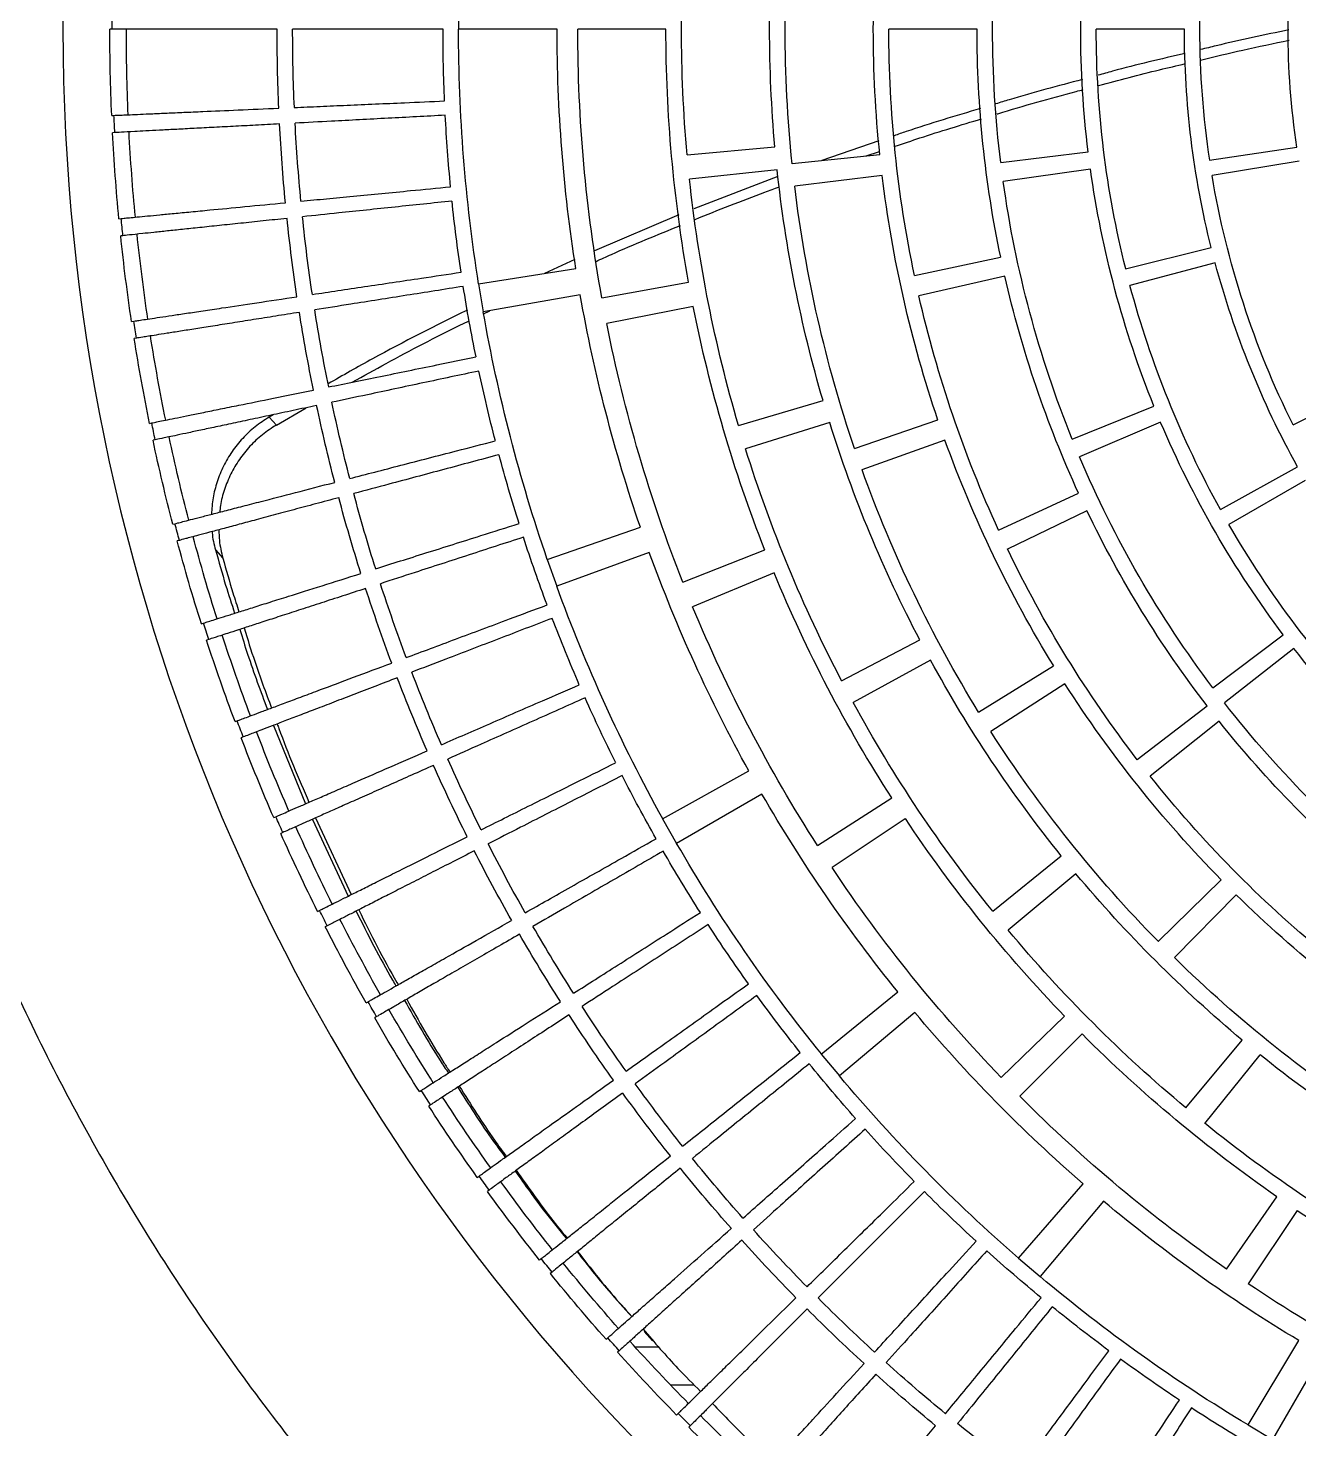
# Model space of a CAD drawing. Header units: millimetres. Extents: x 11476074 to 24729458, y -1239991 to 2813188.
# Drawn here: x 12562699.8 to 12562944.9, y 424198.3 to 424468.5 of the extents above; entities that cross this region are included whole.
import ezdxf

# ---------------------------------------------------------------- set-up
doc = ezdxf.new("R2010")
doc.units = ezdxf.units.MM
doc.header["$LTSCALE"] = 1000
for name, color, linetype in [('20220819景观提资', 11, 'Continuous'), ('HZHZNEWPLOTLAYER#@$TT', 7, 'Continuous'), ('S-热媒1', 200, '热媒管1')]:
    doc.layers.add(name, color=color, linetype=linetype)
doc.styles.add('TITXV', font='', dxfattribs={"width": 0.7})
doc.styles.get('TITXV').set_extended_font_data('SimSun')
doc.linetypes.add('热媒管1', pattern='A,5,-0.2,["1RM",TITXV,S=0.2,R=0,X=-0.1,Y=-0.1],-0.4', length=5.6)

# ---------------------------------------------------------------- blocks, each defined once
blk = doc.blocks.new('A$C2E1F4B8B')
at = {"layer": '20220819景观提资'}
h = blk.add_hatch(dxfattribs=at)
h.set_pattern_fill('草坪或沼泽', color=68, scale=200)
h.set_pattern_definition([(0, (-25387.84, -126494.34), (800, 800), [120, -24, 32, -24, 120, -480]), (0, (-25427.84, -126470.34), (800, 800), [80, -60, 120, -60, 80, -400]), (0, (-25147.84, -126150.34), (800, 800), [100, -40, 100, -560]), (0, (-25547.84, -125990.34), (800, 800), [40, -80, 40, -640]), (90, (-25467.84, -125990.34), (-800, 800), [72, -728]), (90, (-25227.84, -126470.34), (-800, 800), [80, -720]), (90, (-25027.84, -126150.34), (-800, 800), [80, -720]), (45, (-25123.84, -126478.34), (9e-14, 800), [80, -1051.3708]), (135, (-25331.84, -126478.34), (-800, 9e-14), [80, -1051.3708]), (63.43495, (-25147.84, -126474.34), (4e-08, 800), [80, -1708.8544]), (75.96376, (-25187.84, -126470.34), (3e-08, 800), [80, -3218.4845]), (75.96376, (-24987.84, -126150.34), (3e-08, 800), [64, -3234.4845]), (75.96376, (-25451.84, -125990.34), (3e-08, 800), [56, -3242.4845]), (104.03624, (-25267.84, -126470.34), (-3e-08, 800), [80, -3218.4845]), (104.03624, (-25067.84, -126150.34), (-3e-08, 800), [64, -3234.4845]), (104.03624, (-25483.84, -125990.34), (-3e-08, 800), [56, -3242.4845]), (116.56505, (-25307.84, -126474.34), (-3e-07, 800), [80, -1708.8534])])
edge = h.paths.add_edge_path()
edge.add_arc((44235.03, 65460.2), 1750.28, 360, 395.09193)
edge.add_line((45667.17, 66466.42), (38842.06, 76200))
edge.add_line((38842.06, 76200), (37506, 76200))
edge.add_line((37506, 76200), (37234.9, 76200))
edge.add_line((37234.9, 76200), (37234.9, 77700))
edge.add_line((37234.9, 77700), (35934.9, 77700))
edge.add_line((35934.9, 77700), (34734.9, 77700))
edge.add_line((34734.9, 77700), (34734.9, 85100))
edge.add_line((34734.9, 85100), (34979.15, 85192.41))
edge.add_line((34979.15, 85192.41), (32340.76, 83499.46))
edge.add_line((32340.76, 83499.46), (32534.9, 83500))
edge.add_line((32534.9, 83500), (28299.19, 83500))
edge.add_line((28299.19, 83500), (28299.19, 81108.02))
edge.add_line((28299.19, 81108.02), (28299.19, 78471.41))
edge.add_line((28299.19, 78471.41), (32556.41, 78468.58))
edge.add_line((32556.41, 78468.58), (32556.41, 73287.21))
edge.add_line((32556.41, 73287.21), (35556.41, 73287.21))
edge.add_line((35556.41, 73287.21), (35556.41, 72687.21))
edge.add_line((35556.41, 72687.21), (38201.07, 72687.21))
edge.add_line((38201.07, 72687.21), (38201.07, 73587.21))
edge.add_line((38201.07, 73587.21), (40001.07, 73587.21))
edge.add_line((40001.07, 73587.21), (40001.07, 71787.21))
edge.add_line((40001.07, 71787.21), (38201.07, 71787.21))
edge.add_line((38201.07, 71787.21), (33618.63, 71787.21))
edge.add_line((33618.63, 71787.21), (33618.63, 72687.21))
edge.add_line((33618.63, 72687.21), (32556.41, 72687.21))
edge.add_line((32556.41, 72687.21), (32556.41, 73287.21))
edge.add_line((32556.41, 73287.21), (32556.41, 78468.58))
edge.add_line((32556.41, 78468.58), (28299.19, 78471.41))
edge.add_line((28299.19, 78471.41), (28299.19, 81108.02))
edge.add_line((28299.19, 81108.02), (28299.19, 83500))
edge.add_line((28299.19, 83500), (32768.93, 84300))
edge.add_line((32768.93, 84300), (33817.19, 84300))
edge.add_line((33817.19, 84300), (34979.15, 85192.41))
edge.add_line((34979.15, 85192.41), (36171.94, 86028.88))
edge.add_line((36171.94, 86028.88), (33186.35, 90286.39))
edge.add_line((33186.35, 90286.39), (26614.81, 85677.89))
edge.add_arc((24692.27, 88307.12), 3257.15, 271.35346, 306.17489, ccw=False)
edge.add_line((24769.21, 85050.88), (22434.9, 85050))
edge.add_arc((22408.27, 82298.72), 2751.41, 89.44547, 125.03665)
edge.add_line((20828.69, 84551.53), (19610.37, 83697.15))
edge.add_arc((20198.54, 80755.37), 3000, 35.03464, 101.30653, ccw=False)
edge.add_line((22654.96, 82477.58), (34282.36, 65893.28))
edge.add_arc((31825.95, 64171.06), 3000, -54.96536, 35.03464, ccw=False)
edge.add_line((33548.16, 61714.65), (27598.93, 57543.59))
edge.add_arc((25876.71, 60000), 3000, 270, 305.03464, ccw=False)
edge.add_line((25876.71, 57000), (6534.9, 57000))
edge.add_arc((6534.9, 60000), 3000, 180, 270, ccw=False)
edge.add_line((3534.9, 60000), (3534.9, 67789.64))
edge.add_line((3534.9, 67789.64), (2225.69, 66888.59))
edge.add_arc((4120.7, 64580.63), 2986.26, 129.38858, 178.99224)
edge.add_line((1134.9, 64633.15), (1134.9, 55900))
edge.add_line((1134.9, 55900), (5084.9, 55900))
edge.add_line((5084.9, 55900), (31718.62, 55900))
edge.add_line((31718.62, 55900), (31718.62, 58600))
edge.add_line((31718.62, 58600), (30245.18, 58600))
edge.add_line((30245.18, 58600), (30245.18, 59000))
edge.add_line((30245.18, 59000), (35469.95, 59000))
edge.add_line((35469.95, 59000), (35469.95, 60499.95))
edge.add_line((35469.95, 60499.95), (33405.97, 60499.95))
edge.add_line((33405.97, 60499.95), (33405.97, 60899.95))
edge.add_line((33405.97, 60899.95), (40285.24, 60899.95))
edge.add_line((40285.24, 60899.95), (40285.24, 60899.95))
edge.add_line((40285.24, 60899.95), (40285.24, 61499.95))
edge.add_line((40285.24, 61499.95), (42085.24, 61499.95))
edge.add_line((42085.24, 61499.95), (42085.24, 60899.9))
edge.add_line((42085.24, 60899.9), (45985.31, 60899.81))
edge.add_line((45985.31, 60899.81), (45985.31, 65460.2))
h.paths.add_polyline_path([(35284.9, 75502.28), (35284.9, 76102.28), (37084.9, 76102.28), (37084.9, 75502.28)], flags=16)
h.paths.add_polyline_path([(34684.9, 76202.28), (34684.9, 77500), (36484.9, 77500), (36484.9, 76202.28)], flags=16)
h.paths.add_polyline_path([(36184.9, 74802.28), (34384.9, 74802.28), (34384.9, 75402.28), (36184.9, 75402.28)], flags=16)
h.paths.add_polyline_path([(36184.9, 74102.28), (34384.9, 74102.28), (34384.9, 74702.28), (36184.9, 74702.28)], flags=16)
h.paths.add_polyline_path([(35556.41, 73387.26), (33756.41, 73387.26), (33756.41, 73987.26), (35556.41, 73987.26)], flags=16)
h.paths.add_polyline_path([(35556.41, 73287.21), (35556.41, 72687.21), (32556.41, 72687.21), (32556.41, 73287.21)], flags=17)
h.paths.add_polyline_path([(36335.93, 71087.21), (34535.93, 71087.21), (34535.93, 71687.21), (36335.93, 71687.21)], flags=16)
h.paths.add_polyline_path([(36335.93, 70387.21), (34835.93, 70387.21), (34835.93, 70987.21), (36335.93, 70987.21)], flags=16)
h.paths.add_polyline_path([(36635.93, 69687.21), (34835.93, 69687.21), (34835.93, 70287.21), (36635.93, 70287.21)], flags=16)
h.paths.add_polyline_path([(36635.93, 67787.21), (36635.93, 69587.21), (42635.93, 69587.21), (42635.93, 67787.21), (40835.93, 67787.21)], flags=16)
h.paths.add_polyline_path([(36535.93, 67787.21), (35785.21, 67787.21), (35785.21, 69587.21), (36535.93, 69587.21)], flags=16)
h.paths.add_polyline_path([(35785.21, 67087.21), (35785.21, 67687.21), (38785.21, 67687.21), (38785.21, 67087.21)], flags=16)
h.paths.add_polyline_path([(35934.9, 65707.21), (35934.9, 66987.21), (38634.9, 66987.21), (38634.9, 65707.21)], flags=16)
h.paths.add_polyline_path([(37585.21, 65093.56), (37585.21, 65693.56), (37585.21, 65707.21), (39385.21, 65707.21), (39385.21, 65693.61), (39385.21, 65093.56)], flags=16)
h.paths.add_polyline_path([(39485.21, 64393.56), (39485.21, 65693.61), (43444.68, 65693.61), (43444.68, 65693.56), (45244.68, 65693.56), (45244.68, 63893.56), (43444.68, 63893.56), (43444.68, 64393.56)], flags=16)
h.paths.add_polyline_path([(38131.28, 63693.56), (38131.28, 64293.56), (40831.28, 64293.56), (40831.28, 63693.56)], flags=16)
h.paths.add_polyline_path([(36985.21, 64393.56), (36985.21, 64993.56), (39385.21, 64993.56), (39385.21, 64393.56)], flags=16)
h.paths.add_polyline_path([(39385.21, 65707.21), (39385.21, 65693.61), (37585.21, 65693.61), (37585.21, 65707.21)], flags=0)
h.paths.add_polyline_path([(39631.28, 62993.56), (39631.28, 63593.56), (41431.28, 63593.56), (41431.28, 62993.56)], flags=16)
h.paths.add_polyline_path([(40531.28, 62893.56), (42031.28, 62893.56), (42031.28, 62293.56), (40531.28, 62293.56)], flags=16)
h.paths.add_polyline_path([(40531.28, 62193.56), (42331.28, 62193.56), (42331.28, 61593.56), (40531.28, 61593.56)], flags=16)
blk = doc.blocks.new('A$C2A916A55')
at = {"color": 8, "linetype": 'Continuous'}
for p, q in [((182.7, -678.04), (190.29, -662.82)), ((3.52, -672.5), (-12.93, -682)), ((-10.15, -686.73), (6.14, -676.94)), ((31.18, -677.23), (17.04, -686.68)), ((139.56, -677.88), (129.1, -691.28)), ((172, -675.69), (163.5, -690.42)), ((166.4, -692.06), (174.64, -677.19)), ((233.58, -676.89), (230.78, -693.66)), ((233.73, -694.13), (236.24, -677.31)), ((132.02, -693.52), (142.25, -679.94)), ((-10.15, -686.73), (-12.93, -682)), ((19.9, -690.87), (33.87, -681.18)), ((61.26, -684.42), (48.02, -695.09)), ((51.02, -698.75), (64.07, -687.85)), ((92.1, -689.02), (79.97, -700.93)), ((83.07, -704.03), (94.99, -691.91)), ((125.57, -692.32), (114.97, -705.61)), ((213.97, -693.08), (209.57, -709.5)), ((212.79, -710.33), (216.91, -693.84)), ((118.15, -708.09), (128.51, -694.62)), ((259, -699), (259, -716)), ((183.2, -703.58), (176.56, -719.23)), ((179.96, -720.64), (186.33, -704.88)), ((33.02, -714.63), (18.46, -726.84)), ((22.02, -731.01), (36.36, -718.54)), ((166.15, -717.81), (158.77, -733.13)), ((232, -717.12), (229.64, -733.95)), ((233.29, -734.43), (235.36, -717.56)), ((65.25, -718.75), (53.23, -730.77)), ((96.16, -719.94), (85.26, -732.98)), ((162.42, -734.85), (169.53, -719.4)), ((56.86, -734.33), (68.66, -722.1)), ((88.91, -735.98), (99.58, -722.75)), ((132.78, -722.04), (123.61, -736.36)), ((127.32, -738.69), (136.24, -724.22)), ((22.02, -731.01), (18.46, -726.84)), ((211.38, -733.64), (207.6, -750.21)), ((211.54, -751.08), (215.03, -734.44)), ((259, -739), (259, -756)), ((179.79, -745.19), (174.04, -761.19)), ((137.32, -747.96), (129.17, -762.88)), ((178.17, -762.63), (183.65, -746.54)), ((69.38, -750.99), (57.17, -765.54)), ((133.34, -765.11), (141.23, -750.05)), ((106.77, -752.83), (97.33, -766.96)), ((61.39, -769.03), (73.35, -754.26)), ((101.58, -769.75), (110.77, -755.45)), ((230.77, -757.3), (228.72, -774.17)), ((233.08, -774.66), (234.83, -757.75)), ((237.46, -757.92), (233.67, -768.93)), ((234.56, -760.38), (235.43, -757.79)), ((61.39, -769.03), (57.17, -765.54)), ((183.15, -767.41), (178.07, -783.64)), ((182.6, -785.01), (187.39, -768.7)), ((230.61, -777.4), (224.39, -793.64)), ((231.9, -777.55), (230.09, -794.46)), ((234.79, -794.92), (236.31, -777.99)), ((111.5, -780.48), (102, -796.94)), ((154.15, -778.15), (147.64, -793.85)), ((152.35, -795.76), (158.58, -779.94)), ((106.77, -799.64), (115.98, -783.02)), ((-2.39, -798.17), (-2.39, -793.58)), ((-2.39, -798.17), (-2.39, -793.58)), ((205.55, -793.74), (202.23, -810.41)), ((-10.28, -794.29), (-10.59, -794.59)), ((-8.23, -796.94), (-7.92, -796.63)), ((106.77, -799.64), (102, -796.94)), ((207.22, -811.36), (210.24, -794.63)), ((223.21, -796.5), (216.3, -812.81)), ((259, -799), (259, -816)), ((4.91, -804.97), (4.91, -800.37)), ((6.08, -801.57), (7.87, -803.18)), ((158.1, -802.21), (151.61, -820.07)), ((8.32, -803.41), (7.95, -803.08)), ((156.77, -821.9), (162.96, -803.93)), ((4.18, -808.01), (3.89, -808.33)), ((6.37, -810.55), (6.66, -810.23)), ((207.77, -815.52), (204.48, -834.23)), ((209.88, -835.14), (212.85, -816.37)), ((214.62, -816.59), (211.9, -822.41)), ((19.34, -820.96), (19.07, -821.3)), ((156.77, -821.9), (151.61, -820.07)), ((259, -820), (259, -839)), ((21.66, -823.38), (21.93, -823.04)), ((35.16, -833.1), (34.9, -833.45)), ((204.13, -834.16), (204.69, -832.99)), ((209.88, -835.14), (204.48, -834.23)), ((37.6, -835.39), (37.85, -835.04)), ((264.48, -838.96), (259, -839)), ((51.59, -844.39), (51.35, -844.75)), ((54.15, -846.55), (54.38, -846.19)), ((68.59, -854.81), (68.37, -855.18)), ((71.26, -856.83), (71.47, -856.46)), ((106.64, -867.2), (91.84, -860.28)), ((106.91, -866.6), (92.12, -859.72)), ((86.11, -864.32), (85.91, -864.71)), ((88.89, -866.2), (89.08, -865.82)), ((124.76, -874.71), (109.63, -868.52)), ((182.68, -874.13), (186.02, -868.37)), ((104.11, -872.91), (103.93, -873.3)), ((106.98, -874.64), (107.15, -874.24)), ((184.22, -875.52), (182.68, -874.13)), ((184.66, -874.74), (184.22, -875.52)), ((122.53, -880.54), (122.37, -880.94)), ((125.48, -882.12), (125.63, -881.71)), ((158.6, -885.87), (157.03, -884.46)), ((141.32, -887.19), (141.19, -887.6)), ((144.35, -888.62), (144.48, -888.2)), ((160.44, -892.85), (160.32, -893.27)), ((163.54, -894.12), (163.65, -893.7)), ((179.82, -897.51), (179.73, -897.93)), ((182.99, -898.61), (183.08, -898.19)), ((199.43, -901.14), (199.36, -901.57)), ((202.65, -902.07), (202.71, -901.65)), ((219.19, -903.74), (219.15, -904.17)), ((222.46, -904.51), (222.5, -904.08)), ((239.07, -905.31), (239.05, -905.74)), ((242.37, -905.9), (242.39, -905.47)), ((259, -905.83), (259, -906.26))]:
    blk.add_line(p, q, dxfattribs=at)
blk.add_circle((259, -525), 390.3, dxfattribs=at)
for radius, start, end in [(274, 203.5, 213.75), (291, 203.5, 213.75), (194, 218, 232), (254, 208.625, 218.875), (234, 212.6429, 224.5), (271, 208.625, 218.875), (211, 218, 232), (251, 212.6429, 224.5), (214, 219.5714, 231.4286), (191, 226, 240), (231, 219.5714, 231.4286), (295, 211, 220), (174, 241, 255), (171, 243.5, 260.5), (154, 261.5, 278.5), (194, 233, 247), (274, 214.75, 225), (317, 210.5, 213), (314, 211, 220), (254, 219.875, 230.125), (291, 214.75, 225), (234, 225.5, 237.3571), (211, 233, 247), (191, 241, 255), (174, 256, 270), (171, 261.5, 278.5), (214, 232.4286, 244.2857), (271, 219.875, 230.125), (317, 213.5, 216), (251, 225.5, 237.3571), (194, 248, 262), (231, 232.4286, 244.2857), (191, 256, 270), (317, 216.5, 219), (295, 221, 230), (194, 263, 277), (214, 245.2857, 257.1429), (211, 248, 262), (274, 226, 236.25), (254, 231.125, 241.375), (317, 219.5, 222), (234, 238.3571, 250.2143), (346, 216.5, 219), (314, 221, 230), (291, 226, 236.25), (214, 258.1429, 270), (211, 263, 277), (271, 231.125, 241.375), (231, 245.2857, 257.1429), (317, 222.5, 225), (251, 238.3571, 250.2143), (346, 219.5, 222), (349, 219.5, 222), (234, 251.2143, 263.0714), (254, 242.375, 252.625), (317, 225.5, 228), (231, 258.1429, 270), (295, 231, 240), (274, 237.25, 247.5), (346, 222.5, 225), (234, 264.0714, 275.9286), (349, 222.5, 225), (317, 228.5, 231), (251, 251.2143, 263.0714), (271, 242.375, 252.625), (314, 231, 240), (291, 237.25, 247.5), (254, 253.625, 263.875), (346, 225.5, 228), (349, 225.5, 228), (317, 231.5, 234), (251, 264.0714, 275.9286), (254, 264.875, 275.125), (378.08, 222.5, 225), (274, 248.5, 258.75), (381.26, 222.5, 225), (317, 234.5, 237), (295, 241, 250), (346, 228.5, 231), (271, 253.625, 263.875), (349, 228.5, 231), (317, 237.5, 240), (380.83, 225, 225.5), (381.26, 225.5, 228), (378.08, 225.5, 228), (346, 231.5, 234), (291, 248.5, 258.75), (274, 259.75, 270), (271, 264.875, 275.125), (349, 231.5, 234), (314, 241, 250), (317, 240.5, 243), (295, 251, 260), (346, 234.5, 237), (380.83, 228, 228.5), (378.08, 228.5, 231), (349, 234.5, 237), (317, 243.5, 246), (381.26, 228.5, 231), (291, 259.75, 270), (317, 246.5, 249), (346, 237.5, 240), (295, 261, 270), (380.83, 231, 231.5), (378.08, 231.5, 234), (349, 237.5, 240), (381.26, 231.5, 234), (317, 249.5, 252), (314, 251, 260), (346, 240.5, 243), (349, 240.5, 243), (317, 252.5, 255), (317, 255.5, 258), (380.83, 234, 234.5), (378.08, 234.5, 237), (346, 243.5, 246), (381.26, 234.5, 237), (349, 243.5, 246), (317, 258.5, 261), (314, 261, 270), (317, 261.5, 264), (346, 246.5, 249), (317, 264.5, 267), (317, 267.5, 270), (380.83, 237, 237.5), (378.08, 237.5, 240), (349, 246.5, 249), (381.26, 237.5, 240), (346, 249.5, 252), (349, 249.5, 252), (380.83, 240, 240.5), (378.08, 240.5, 243), (346, 252.5, 255), (381.26, 240.5, 243), (349, 252.5, 255), (346, 255.5, 258), (380.83, 243, 243.5), (378.08, 243.5, 246), (349, 255.5, 258), (346, 258.5, 261), (381.26, 243.5, 246), (349, 258.5, 261), (346, 261.5, 264), (346, 264.5, 267), (378.08, 246.5, 249), (349, 261.5, 264), (349, 264.5, 267), (346, 267.5, 270), (380.83, 246, 246.5), (381.26, 246.5, 249), (349, 267.5, 270), (380.83, 249, 249.5), (378.08, 249.5, 252), (381.26, 249.5, 252), (378.08, 252.5, 255), (380.83, 252, 252.5), (381.26, 252.5, 255), (378.08, 255.5, 258), (380.83, 255, 255.5), (381.26, 255.5, 258), (378.08, 258.5, 261), (380.83, 258, 258.5), (381.26, 258.5, 261), (378.08, 261.5, 264), (380.83, 261, 261.5), (381.26, 261.5, 264), (378.08, 264.5, 267), (380.83, 264, 264.5), (381.26, 264.5, 267), (378.08, 267.5, 270), (380.83, 267, 267.5), (381.26, 267.5, 270), (380.83, 270, 270.5)]:
    blk.add_arc((259, -525), radius, start, end, dxfattribs=at)
for points, knots in [([(253.06, -695.89), (253.71, -693.17), (255.09, -687.48), (256.26, -681.79), (256.88, -678.82)], [0, 0, 0, 0, 0.477915, 1, 1, 1, 1]), ([(258.89, -678.83), (257.91, -683.51), (256.73, -689.2), (255.32, -694.88), (255.07, -695.89)], [0, 0, 0, 0, 0.822262, 1, 1, 1, 1]), ([(-6.86, -697.66), (-8.41, -698.66), (-11.52, -700.68), (-16.16, -703.7), (-20.77, -706.69), (-25.86, -710), (-29.24, -712.19), (-31.18, -713.45)], [0, 0, 0, 0, 0.1833183, 0.3666366, 0.5552806, 0.7439247, 1, 1, 1, 1]), ([(248.13, -715.54), (249.18, -711.63), (250.68, -706.05), (251.98, -700.47), (252.37, -698.79)], [0, 0, 0, 0, 0.70016, 1, 1, 1, 1]), ([(254.34, -698.85), (253.26, -703.52), (251.96, -709.12), (250.4, -714.7), (250.14, -715.63)], [0, 0, 0, 0, 0.834308, 1, 1, 1, 1]), ([(-29.52, -715.98), (-28.15, -715.06), (-25.39, -713.24), (-21.02, -710.34), (-16.48, -707.34), (-11.24, -703.87), (-7.5, -701.4), (-5.34, -699.97)], [0, 0, 0, 0, 0.183318, 0.366637, 0.555281, 0.743925, 1, 1, 1, 1]), ([(659.21, -708.8), (656.35, -714.82), (650.6, -726.92), (640.9, -744.62), (630.34, -762.08), (618.84, -779.19), (606.44, -795.9), (593.16, -812.13), (579.01, -827.82), (564.04, -842.9), (548.29, -857.3), (531.79, -870.97), (514.61, -883.85), (496.8, -895.89), (478.43, -907.05), (459.55, -917.29), (440.24, -926.57), (420.58, -934.88), (400.63, -942.19), (380.47, -948.5), (360.18, -953.8), (339.81, -958.09), (319.47, -961.4), (299.19, -963.72), (279.06, -965.1), (259, -965.56), (238.94, -965.1), (218.81, -963.72), (198.54, -961.4), (178.19, -958.09), (157.83, -953.8), (137.53, -948.5), (117.38, -942.19), (97.42, -934.88), (77.76, -926.57), (58.46, -917.29), (39.58, -907.05), (21.2, -895.89), (3.39, -883.85), (-13.79, -870.97), (-30.28, -857.3), (-46.04, -842.9), (-61.01, -827.82), (-75.15, -812.13), (-88.44, -795.9), (-100.84, -779.19), (-112.34, -762.08), (-122.9, -744.62), (-132.6, -726.92), (-138.35, -714.82), (-141.21, -708.8)], [0, 0, 0, 0, 0.019912, 0.040003, 0.060267, 0.080846, 0.101562, 0.122409, 0.143476, 0.16463, 0.185865, 0.207214, 0.228594, 0.25, 0.271406, 0.292787, 0.314135, 0.33537, 0.356525, 0.377591, 0.398439, 0.419154, 0.439733, 0.459998, 0.480089, 0.5, 0.519912, 0.540003, 0.560267, 0.580846, 0.601562, 0.622409, 0.643476, 0.66463, 0.685865, 0.707214, 0.728594, 0.75, 0.771406, 0.792787, 0.814135, 0.83537, 0.856525, 0.877591, 0.898439, 0.919154, 0.939733, 0.959998, 0.980089, 1, 1, 1, 1]), ([(2.54, -711.33), (1.04, -712.42), (-1.95, -714.6), (-6.44, -717.86), (-10.88, -721.08), (-15.79, -724.65), (-19.04, -727.02), (-20.92, -728.38)], [0, 0, 0, 0, 0.183318, 0.366637, 0.555281, 0.743925, 1, 1, 1, 1]), ([(-19.13, -730.81), (-17.81, -729.83), (-15.15, -727.87), (-10.93, -724.75), (-6.56, -721.51), (-1.51, -717.77), (2.1, -715.1), (4.18, -713.56)], [0, 0, 0, 0, 0.1833183, 0.3666366, 0.5552806, 0.7439247, 1, 1, 1, 1]), ([(242.63, -735.2), (242.66, -735.12), (244.23, -730.03), (245.81, -724.47), (247.24, -718.97), (247.36, -718.52)], [0, 0, 0, 0, 0.013574, 0.918226, 1, 1, 1, 1]), ([(249.3, -718.67), (248.07, -723.39), (246.6, -728.96), (244.88, -734.51), (244.61, -735.36)], [0, 0, 0, 0, 0.846842, 1, 1, 1, 1]), ([(12.65, -724.5), (11.21, -725.66), (8.33, -727.99), (4.02, -731.48), (-0.25, -734.94), (-4.96, -738.76), (-8.09, -741.29), (-9.89, -742.75)], [0, 0, 0, 0, 0.183318, 0.366637, 0.555281, 0.743925, 1, 1, 1, 1]), ([(-7.98, -745.09), (-6.71, -744.04), (-4.16, -741.94), (-0.11, -738.6), (4.09, -735.14), (8.94, -731.14), (12.4, -728.29), (14.4, -726.64)], [0, 0, 0, 0, 0.183318, 0.366637, 0.555281, 0.743925, 1, 1, 1, 1]), ([(23.42, -737.12), (22.05, -738.36), (19.3, -740.84), (15.18, -744.54), (11.09, -748.22), (6.59, -752.28), (3.6, -754.97), (1.87, -756.52)], [0, 0, 0, 0, 0.183318, 0.366637, 0.555281, 0.743925, 1, 1, 1, 1]), ([(3.9, -758.76), (5.12, -757.64), (7.55, -755.41), (11.42, -751.87), (15.43, -748.19), (20.07, -743.95), (23.38, -740.91), (25.28, -739.17)], [0, 0, 0, 0, 0.183318, 0.366637, 0.555281, 0.743925, 1, 1, 1, 1]), ([(236.44, -754.77), (236.98, -753.18), (238.86, -747.66), (240.53, -742.1), (241.72, -738.13)], [0, 0, 0, 0, 0.286366, 1, 1, 1, 1]), ([(243.7, -738.3), (242.29, -743.11), (240.65, -748.69), (238.73, -754.23), (238.47, -755)], [0, 0, 0, 0, 0.86116, 1, 1, 1, 1]), ([(-34.85, -767.24), (-34.73, -767.14), (-34.49, -766.94), (-33.67, -766.26), (-32.51, -765.31), (-30.98, -764.05), (-29.14, -762.53), (-26.97, -760.74), (-24.47, -758.68), (-21.03, -755.85), (-16.44, -752.06), (-12.36, -748.7), (-10.3, -747)], [0, 0, 0, 0, 0.086603, 0.173206, 0.262324, 0.351443, 0.438046, 0.524649, 0.613767, 0.702886, 0.849926, 1, 1, 1, 1]), ([(34.85, -749.16), (33.54, -750.47), (30.92, -753.08), (27, -757), (23.12, -760.89), (18.83, -765.18), (15.98, -768.02), (14.34, -769.66)], [0, 0, 0, 0, 0.1833183, 0.3666366, 0.5552806, 0.7439247, 1, 1, 1, 1]), ([(16.49, -771.79), (17.64, -770.61), (19.96, -768.26), (23.64, -764.51), (27.45, -760.63), (31.85, -756.15), (35, -752.95), (36.81, -751.11)], [0, 0, 0, 0, 0.183318, 0.366637, 0.555281, 0.743925, 1, 1, 1, 1]), ([(-0.36, -758.53), (-1.51, -759.57), (-3.83, -761.66), (-7.08, -764.59), (-10.15, -767.35), (-12.95, -769.87), (-15.45, -772.12), (-17.67, -774.12), (-19.59, -775.85), (-21.55, -777.62), (-23.28, -779.17), (-23.76, -779.61), (-24.01, -779.83)], [0, 0, 0, 0, 0.086603, 0.173206, 0.262324, 0.351443, 0.438046, 0.524649, 0.613767, 0.702886, 0.849926, 1, 1, 1, 1]), ([(-21.77, -782.29), (-21.66, -782.18), (-21.43, -781.97), (-20.64, -781.25), (-19.53, -780.23), (-18.08, -778.9), (-16.31, -777.28), (-14.24, -775.39), (-11.85, -773.2), (-8.57, -770.19), (-4.18, -766.17), (-0.28, -762.59), (1.69, -760.79)], [0, 0, 0, 0, 0.086603, 0.173206, 0.262324, 0.351443, 0.438046, 0.524649, 0.613767, 0.702886, 0.849926, 1, 1, 1, 1]), ([(46.89, -760.58), (45.65, -761.96), (43.17, -764.71), (39.46, -768.83), (35.79, -772.91), (31.73, -777.42), (29.03, -780.41), (27.48, -782.13)], [0, 0, 0, 0, 0.183318, 0.366637, 0.555281, 0.743925, 1, 1, 1, 1]), ([(29.73, -784.14), (30.83, -782.91), (33.02, -780.43), (36.49, -776.5), (40.1, -772.43), (44.26, -767.72), (47.24, -764.36), (48.95, -762.42)], [0, 0, 0, 0, 0.1833183, 0.3666366, 0.5552806, 0.7439247, 1, 1, 1, 1]), ([(12.22, -771.79), (11.12, -772.89), (8.92, -775.09), (5.82, -778.19), (2.9, -781.1), (0.24, -783.77), (-2.14, -786.15), (-4.25, -788.26), (-6.08, -790.09), (-7.95, -791.95), (-9.59, -793.6), (-10.05, -794.06), (-10.28, -794.29)], [0, 0, 0, 0, 0.086603, 0.173206, 0.262324, 0.351443, 0.438046, 0.524649, 0.613767, 0.702886, 0.849926, 1, 1, 1, 1]), ([(59.51, -771.36), (58.34, -772.8), (56.01, -775.68), (52.52, -779.98), (49.07, -784.25), (45.25, -788.97), (42.71, -792.1), (41.26, -793.9)], [0, 0, 0, 0, 0.1833183, 0.3666366, 0.5552806, 0.7439247, 1, 1, 1, 1]), ([(-7.92, -796.63), (-7.81, -796.52), (-7.59, -796.29), (-6.85, -795.54), (-5.79, -794.46), (-4.41, -793.05), (-2.73, -791.35), (-0.76, -789.34), (1.51, -787.03), (4.63, -783.85), (8.8, -779.61), (12.51, -775.84), (14.38, -773.93)], [0, 0, 0, 0, 0.086603, 0.173206, 0.262324, 0.351443, 0.438046, 0.524649, 0.613767, 0.702886, 0.849926, 1, 1, 1, 1]), ([(43.61, -795.79), (44.64, -794.5), (46.69, -791.91), (49.96, -787.8), (53.35, -783.55), (57.26, -778.63), (60.05, -775.12), (61.66, -773.09)], [0, 0, 0, 0, 0.183318, 0.366637, 0.555281, 0.743925, 1, 1, 1, 1]), ([(222.34, -793.34), (224.14, -788.88), (226.31, -783.5), (228.26, -778.08), (228.6, -777.15)], [0, 0, 0, 0, 0.828917, 1, 1, 1, 1]), ([(-6.01, -790.01), (-8.37, -787.75), (-12.33, -783.97), (-15.96, -779.92), (-17.42, -778.3)], [0, 0, 0, 0, 0.599199, 1, 1, 1, 1]), ([(72.67, -781.46), (71.58, -782.96), (69.41, -785.96), (66.15, -790.44), (62.92, -794.89), (59.36, -799.79), (56.99, -803.05), (55.63, -804.92)], [0, 0, 0, 0, 0.183318, 0.366637, 0.555281, 0.743925, 1, 1, 1, 1]), ([(58.08, -806.69), (59.04, -805.34), (60.95, -802.66), (64, -798.38), (67.16, -793.95), (70.81, -788.84), (73.42, -785.18), (74.92, -783.08)], [0, 0, 0, 0, 0.1833183, 0.3666366, 0.5552806, 0.7439247, 1, 1, 1, 1]), ([(25.47, -784.36), (24.43, -785.52), (22.35, -787.84), (19.42, -791.09), (16.66, -794.15), (14.14, -796.96), (11.88, -799.46), (9.89, -801.67), (8.15, -803.6), (6.39, -805.56), (4.83, -807.29), (4.4, -807.77), (4.18, -808.01)], [0, 0, 0, 0, 0.086603, 0.173206, 0.262324, 0.351443, 0.438046, 0.524649, 0.613767, 0.702886, 0.849926, 1, 1, 1, 1]), ([(6.66, -810.23), (6.76, -810.11), (6.97, -809.87), (7.67, -809.08), (8.67, -807.95), (9.98, -806.47), (11.57, -804.68), (13.43, -802.58), (15.57, -800.15), (18.53, -796.81), (22.47, -792.35), (25.98, -788.39), (27.75, -786.39)], [0, 0, 0, 0, 0.086603, 0.173206, 0.262324, 0.351443, 0.438046, 0.524649, 0.613767, 0.702886, 0.849926, 1, 1, 1, 1]), ([(86.35, -790.86), (85.34, -792.42), (83.33, -795.52), (80.31, -800.17), (77.31, -804.78), (74.01, -809.87), (71.82, -813.24), (70.56, -815.18)], [0, 0, 0, 0, 0.183318, 0.366637, 0.555281, 0.743925, 1, 1, 1, 1]), ([(8.33, -803.41), (5.76, -801.2), (1.62, -797.63), (-2.22, -793.78), (-3.68, -792.31)], [0, 0, 0, 0, 0.61869, 1, 1, 1, 1]), ([(73.1, -816.82), (73.98, -815.43), (75.76, -812.64), (78.58, -808.21), (81.5, -803.63), (84.87, -798.33), (87.29, -794.54), (88.68, -792.36)], [0, 0, 0, 0, 0.183318, 0.366637, 0.555281, 0.743925, 1, 1, 1, 1]), ([(39.37, -796.23), (38.39, -797.44), (36.43, -799.86), (33.67, -803.26), (31.08, -806.47), (28.7, -809.4), (26.59, -812.01), (24.71, -814.33), (23.08, -816.35), (21.42, -818.39), (19.95, -820.2), (19.55, -820.71), (19.34, -820.96)], [0, 0, 0, 0, 0.086603, 0.173206, 0.262324, 0.351443, 0.438046, 0.524649, 0.613767, 0.702886, 0.849926, 1, 1, 1, 1]), ([(214.24, -812.48), (214.69, -811.5), (217.13, -806.11), (219.36, -800.66), (221.18, -796.21)], [0, 0, 0, 0, 0.1836644, 1, 1, 1, 1]), ([(21.93, -823.04), (22.03, -822.92), (22.22, -822.67), (22.89, -821.84), (23.82, -820.66), (25.05, -819.12), (26.54, -817.24), (28.29, -815.05), (30.31, -812.51), (33.08, -809.02), (36.79, -804.37), (40.08, -800.23), (41.74, -798.14)], [0, 0, 0, 0, 0.086603, 0.173206, 0.262324, 0.351443, 0.438046, 0.524649, 0.613767, 0.702886, 0.849926, 1, 1, 1, 1]), ([(100.5, -799.53), (99.58, -801.14), (97.72, -804.34), (94.95, -809.15), (92.21, -813.9), (89.17, -819.16), (87.16, -822.64), (86, -824.65)], [0, 0, 0, 0, 0.183318, 0.366637, 0.555281, 0.743925, 1, 1, 1, 1]), ([(88.62, -826.15), (89.44, -824.71), (91.06, -821.84), (93.65, -817.27), (96.32, -812.53), (99.42, -807.07), (101.63, -803.16), (102.9, -800.91)], [0, 0, 0, 0, 0.183318, 0.366637, 0.555281, 0.743925, 1, 1, 1, 1]), ([(23.25, -816.13), (20.72, -814.15), (16.41, -810.78), (12.4, -807.11), (10.75, -805.6)], [0, 0, 0, 0, 0.588036, 1, 1, 1, 1]), ([(23.33, -816.03), (20.59, -813.91), (16.27, -810.56), (12.25, -806.92), (10.77, -805.58)], [0, 0, 0, 0, 0.633225, 1, 1, 1, 1]), ([(53.86, -807.35), (52.95, -808.61), (51.12, -811.13), (48.54, -814.68), (46.12, -818.01), (43.9, -821.06), (41.92, -823.78), (40.17, -826.2), (38.65, -828.3), (37.1, -830.43), (35.73, -832.31), (35.35, -832.83), (35.16, -833.1)], [0, 0, 0, 0, 0.086603, 0.173206, 0.262324, 0.351443, 0.438046, 0.524649, 0.613767, 0.702886, 0.849926, 1, 1, 1, 1]), ([(115.09, -807.45), (114.25, -809.1), (112.56, -812.4), (110.05, -817.34), (107.55, -822.24), (104.8, -827.64), (102.97, -831.23), (101.92, -833.29)], [0, 0, 0, 0, 0.1833183, 0.3666366, 0.5552806, 0.7439247, 1, 1, 1, 1]), ([(37.85, -835.04), (37.95, -834.91), (38.13, -834.66), (38.74, -833.79), (39.62, -832.57), (40.77, -830.96), (42.16, -829.01), (43.79, -826.72), (45.67, -824.09), (48.26, -820.46), (51.71, -815.61), (54.78, -811.31), (56.34, -809.13)], [0, 0, 0, 0, 0.086603, 0.173206, 0.262324, 0.351443, 0.438046, 0.524649, 0.613767, 0.702886, 0.849926, 1, 1, 1, 1]), ([(104.62, -834.65), (105.35, -833.17), (106.83, -830.22), (109.17, -825.52), (111.6, -820.65), (114.4, -815.03), (116.4, -811.01), (117.56, -808.7)], [0, 0, 0, 0, 0.1833183, 0.3666366, 0.5552806, 0.7439247, 1, 1, 1, 1]), ([(130.07, -814.6), (129.31, -816.29), (127.81, -819.67), (125.55, -824.74), (123.32, -829.75), (120.85, -835.3), (119.21, -838.97), (118.27, -841.09)], [0, 0, 0, 0, 0.1833183, 0.3666366, 0.5552806, 0.7439247, 1, 1, 1, 1]), ([(121.03, -842.31), (121.69, -840.79), (123.01, -837.77), (125.1, -832.95), (127.27, -827.96), (129.78, -822.2), (131.57, -818.08), (132.6, -815.71)], [0, 0, 0, 0, 0.183318, 0.366637, 0.555281, 0.743925, 1, 1, 1, 1]), ([(38.81, -828.07), (36.13, -826.18), (31.66, -823.02), (27.47, -819.57), (25.79, -818.19)], [0, 0, 0, 0, 0.598795, 1, 1, 1, 1]), ([(38.96, -827.87), (36.08, -825.85), (31.59, -822.72), (27.39, -819.3), (25.89, -818.07)], [0, 0, 0, 0, 0.642242, 1, 1, 1, 1]), ([(68.92, -817.7), (68.07, -819.01), (66.38, -821.62), (63.99, -825.29), (61.75, -828.75), (59.69, -831.91), (57.86, -834.74), (56.24, -837.24), (54.82, -839.41), (53.39, -841.62), (52.12, -843.57), (51.77, -844.12), (51.59, -844.39)], [0, 0, 0, 0, 0.086603, 0.173206, 0.262324, 0.351443, 0.438046, 0.524649, 0.613767, 0.702886, 0.849926, 1, 1, 1, 1]), ([(54.38, -846.19), (54.47, -846.06), (54.64, -845.79), (55.21, -844.9), (56.02, -843.63), (57.08, -841.96), (58.36, -839.94), (59.87, -837.57), (61.61, -834.84), (64.01, -831.08), (67.2, -826.06), (70.05, -821.6), (71.48, -819.35)], [0, 0, 0, 0, 0.086603, 0.173206, 0.262324, 0.351443, 0.438046, 0.524649, 0.613767, 0.702886, 0.849926, 1, 1, 1, 1]), ([(145.4, -820.95), (144.73, -822.68), (143.41, -826.13), (141.42, -831.31), (139.45, -836.44), (137.28, -842.1), (135.84, -845.86), (135.01, -848.02)], [0, 0, 0, 0, 0.1833183, 0.3666366, 0.5552806, 0.7439247, 1, 1, 1, 1]), ([(137.83, -849.09), (138.41, -847.55), (139.56, -844.45), (141.4, -839.54), (143.31, -834.44), (145.51, -828.56), (147.08, -824.35), (147.99, -821.93)], [0, 0, 0, 0, 0.183318, 0.366637, 0.555281, 0.743925, 1, 1, 1, 1]), ([(161.04, -826.49), (160.47, -828.25), (159.33, -831.77), (157.61, -837.04), (155.92, -842.27), (154.04, -848.04), (152.8, -851.87), (152.08, -854.07)], [0, 0, 0, 0, 0.183318, 0.366637, 0.555281, 0.743925, 1, 1, 1, 1]), ([(84.5, -827.25), (83.72, -828.6), (82.16, -831.3), (79.97, -835.09), (77.91, -838.66), (76.03, -841.92), (74.35, -844.84), (72.85, -847.42), (71.56, -849.67), (70.24, -851.95), (69.08, -853.96), (68.75, -854.53), (68.59, -854.81)], [0, 0, 0, 0, 0.086603, 0.173206, 0.262324, 0.351443, 0.438046, 0.524649, 0.613767, 0.702886, 0.849926, 1, 1, 1, 1]), ([(71.47, -856.46), (71.55, -856.32), (71.71, -856.05), (72.23, -855.12), (72.97, -853.81), (73.94, -852.09), (75.12, -850.01), (76.5, -847.57), (78.1, -844.75), (80.29, -840.87), (83.22, -835.69), (85.83, -831.08), (87.15, -828.76)], [0, 0, 0, 0, 0.086603, 0.173206, 0.262324, 0.351443, 0.438046, 0.524649, 0.613767, 0.702886, 0.849926, 1, 1, 1, 1]), ([(154.96, -854.99), (155.45, -853.42), (156.45, -850.27), (158.02, -845.26), (159.66, -840.07), (161.55, -834.08), (162.9, -829.8), (163.68, -827.33)], [0, 0, 0, 0, 0.183318, 0.366637, 0.555281, 0.743925, 1, 1, 1, 1]), ([(54.98, -839.16), (51.67, -837.06), (47.05, -834.13), (42.69, -830.91), (41.45, -829.99)], [0, 0, 0, 0, 0.7157073, 1, 1, 1, 1]), ([(55.18, -838.86), (51.66, -836.65), (47.03, -833.74), (42.66, -830.55), (41.61, -829.78)], [0, 0, 0, 0, 0.759055, 1, 1, 1, 1]), ([(176.96, -831.2), (176.48, -832.99), (175.52, -836.57), (174.08, -841.92), (172.66, -847.23), (171.09, -853.09), (170.05, -856.98), (169.45, -859.22)], [0, 0, 0, 0, 0.183318, 0.366637, 0.555281, 0.743925, 1, 1, 1, 1]), ([(172.37, -859.98), (172.78, -858.39), (173.61, -855.19), (174.92, -850.11), (176.29, -844.84), (177.86, -838.76), (178.98, -834.41), (179.63, -831.91)], [0, 0, 0, 0, 0.183318, 0.366637, 0.555281, 0.743925, 1, 1, 1, 1]), ([(100.56, -835.97), (99.85, -837.35), (98.44, -840.13), (96.45, -844.03), (94.58, -847.71), (92.87, -851.06), (91.34, -854.06), (89.98, -856.72), (88.81, -859.03), (87.61, -861.38), (86.55, -863.45), (86.26, -864.03), (86.11, -864.32)], [0, 0, 0, 0, 0.086603, 0.173206, 0.262324, 0.351443, 0.438046, 0.524649, 0.613767, 0.702886, 0.849926, 1, 1, 1, 1]), ([(89.08, -865.82), (89.15, -865.68), (89.29, -865.4), (89.76, -864.45), (90.43, -863.1), (91.31, -861.33), (92.38, -859.19), (93.64, -856.68), (95.08, -853.78), (97.07, -849.79), (99.72, -844.46), (102.09, -839.73), (103.28, -837.34)], [0, 0, 0, 0, 0.086603, 0.173206, 0.262324, 0.351443, 0.438046, 0.524649, 0.613767, 0.702886, 0.849926, 1, 1, 1, 1]), ([(193.09, -835.08), (192.71, -836.89), (191.94, -840.51), (190.79, -845.93), (189.64, -851.31), (188.38, -857.24), (187.55, -861.18), (187.06, -863.44)], [0, 0, 0, 0, 0.183318, 0.366637, 0.555281, 0.743925, 1, 1, 1, 1]), ([(190.02, -864.06), (190.35, -862.44), (191.01, -859.21), (192.05, -854.06), (193.14, -848.73), (194.39, -842.58), (195.29, -838.17), (195.8, -835.64)], [0, 0, 0, 0, 0.1833183, 0.3666366, 0.5552806, 0.7439247, 1, 1, 1, 1]), ([(204.86, -837.28), (201.81, -843.42), (197.3, -852.48), (192.25, -861.31), (190.62, -864.17)], [0, 0, 0, 0, 0.677033, 1, 1, 1, 1]), ([(190.95, -859.5), (192.16, -857.32), (195.99, -850.43), (199.92, -842.88), (202.53, -837.48), (202.8, -836.91)], [0, 0, 0, 0, 0.2922239, 0.9249359, 1, 1, 1, 1]), ([(209.41, -838.1), (209.12, -839.93), (208.54, -843.59), (207.68, -849.06), (206.82, -854.49), (205.87, -860.48), (205.24, -864.46), (204.87, -866.74)], [0, 0, 0, 0, 0.183318, 0.366637, 0.555281, 0.743925, 1, 1, 1, 1]), ([(207.86, -867.2), (208.1, -865.57), (208.59, -862.31), (209.37, -857.12), (210.17, -851.73), (211.1, -845.52), (211.76, -841.08), (212.15, -838.52)], [0, 0, 0, 0, 0.183318, 0.366637, 0.555281, 0.743925, 1, 1, 1, 1]), ([(71.71, -849.4), (67.79, -847.18), (63.02, -844.48), (58.51, -841.49), (57.72, -840.96)], [0, 0, 0, 0, 0.823216, 1, 1, 1, 1]), ([(71.94, -849), (67.8, -846.68), (63.03, -844.01), (58.51, -841.04), (57.92, -840.65)], [0, 0, 0, 0, 0.86774, 1, 1, 1, 1]), ([(225.87, -840.27), (225.67, -842.11), (225.28, -845.79), (224.71, -851.31), (224.13, -856.77), (223.5, -862.8), (223.08, -866.8), (222.83, -869.11)], [0, 0, 0, 0, 0.1833183, 0.3666366, 0.5552806, 0.7439247, 1, 1, 1, 1]), ([(225.84, -869.41), (226, -867.77), (226.31, -864.48), (226.82, -859.26), (227.34, -853.84), (227.94, -847.59), (228.37, -843.12), (228.62, -840.55)], [0, 0, 0, 0, 0.183318, 0.366637, 0.555281, 0.743925, 1, 1, 1, 1]), ([(242.41, -841.57), (242.31, -843.42), (242.12, -847.12), (241.83, -852.65), (241.54, -858.14), (241.22, -864.2), (241.01, -868.22), (240.89, -870.53)], [0, 0, 0, 0, 0.183318, 0.366637, 0.555281, 0.743925, 1, 1, 1, 1]), ([(243.91, -870.68), (243.98, -869.03), (244.12, -865.73), (244.35, -860.48), (244.59, -855.05), (244.86, -848.77), (245.06, -844.29), (245.17, -841.7)], [0, 0, 0, 0, 0.183318, 0.366637, 0.555281, 0.743925, 1, 1, 1, 1]), ([(259, -842), (259, -843.86), (259, -847.56), (259, -853.1), (259, -858.6), (259, -864.66), (259, -868.69), (259, -871)], [0, 0, 0, 0, 0.1833183, 0.3666366, 0.5552806, 0.7439247, 1, 1, 1, 1]), ([(117.05, -843.83), (116.42, -845.26), (115.15, -848.1), (113.37, -852.1), (111.69, -855.87), (110.16, -859.31), (108.79, -862.39), (107.58, -865.11), (106.52, -867.48), (105.45, -869.89), (104.5, -872.01), (104.24, -872.61), (104.11, -872.91)], [0, 0, 0, 0, 0.086603, 0.173206, 0.262324, 0.351443, 0.438046, 0.524649, 0.613767, 0.702886, 0.849926, 1, 1, 1, 1]), ([(107.15, -874.24), (107.21, -874.1), (107.33, -873.81), (107.76, -872.84), (108.36, -871.46), (109.15, -869.65), (110.1, -867.45), (111.22, -864.88), (112.51, -861.91), (114.29, -857.82), (116.66, -852.36), (118.77, -847.51), (119.84, -845.06)], [0, 0, 0, 0, 0.086603, 0.173206, 0.262324, 0.351443, 0.438046, 0.524649, 0.613767, 0.702886, 0.849926, 1, 1, 1, 1]), ([(89.2, -858.25), (84.46, -855.9), (79.56, -853.47), (74.91, -850.74), (74.76, -850.65)], [0, 0, 0, 0, 0.96815, 1, 1, 1, 1]), ([(133.93, -850.82), (133.37, -852.28), (132.26, -855.19), (130.69, -859.28), (129.21, -863.12), (127.86, -866.64), (126.65, -869.79), (125.58, -872.57), (124.65, -874.99), (123.71, -877.45), (122.88, -879.62), (122.64, -880.23), (122.53, -880.54)], [0, 0, 0, 0, 0.086603, 0.173206, 0.262324, 0.351443, 0.438046, 0.524649, 0.613767, 0.702886, 0.849926, 1, 1, 1, 1]), ([(88.95, -858.76), (84.43, -856.5), (79.53, -854.04), (74.89, -851.28), (74.52, -851.07)], [0, 0, 0, 0, 0.921468, 1, 1, 1, 1]), ([(125.63, -881.71), (125.69, -881.57), (125.8, -881.27), (126.17, -880.28), (126.7, -878.87), (127.39, -877.02), (128.23, -874.77), (129.21, -872.15), (130.34, -869.11), (131.91, -864.94), (133.99, -859.36), (135.84, -854.41), (136.78, -851.9)], [0, 0, 0, 0, 0.086603, 0.173206, 0.262324, 0.351443, 0.438046, 0.524649, 0.613767, 0.702886, 0.849926, 1, 1, 1, 1]), ([(151.15, -856.92), (150.67, -858.41), (149.71, -861.37), (148.36, -865.53), (147.08, -869.45), (145.92, -873.04), (144.88, -876.24), (143.96, -879.08), (143.15, -881.54), (142.34, -884.05), (141.62, -886.26), (141.42, -886.88), (141.32, -887.19)], [0, 0, 0, 0, 0.086603, 0.173206, 0.262324, 0.351443, 0.438046, 0.524649, 0.613767, 0.702886, 0.849926, 1, 1, 1, 1]), ([(144.48, -888.2), (144.53, -888.05), (144.63, -887.76), (144.95, -886.74), (145.4, -885.31), (145.99, -883.42), (146.71, -881.14), (147.56, -878.46), (148.53, -875.37), (149.87, -871.12), (151.66, -865.45), (153.25, -860.4), (154.05, -857.85)], [0, 0, 0, 0, 0.086603, 0.173206, 0.262324, 0.351443, 0.438046, 0.524649, 0.613767, 0.702886, 0.849926, 1, 1, 1, 1]), ([(168.67, -862.11), (168.27, -863.62), (167.46, -866.63), (166.33, -870.86), (165.26, -874.84), (164.29, -878.48), (163.42, -881.73), (162.64, -884.61), (161.97, -887.12), (161.29, -889.66), (160.69, -891.91), (160.52, -892.54), (160.44, -892.85)], [0, 0, 0, 0, 0.086603, 0.173206, 0.262324, 0.351443, 0.438046, 0.524649, 0.613767, 0.702886, 0.849926, 1, 1, 1, 1]), ([(163.65, -893.7), (163.69, -893.55), (163.77, -893.24), (164.03, -892.22), (164.41, -890.76), (164.91, -888.85), (165.5, -886.53), (166.21, -883.81), (167.02, -880.67), (168.13, -876.36), (169.62, -870.6), (170.95, -865.48), (171.62, -862.89)], [0, 0, 0, 0, 0.086603, 0.173206, 0.262324, 0.351443, 0.438046, 0.524649, 0.613767, 0.702886, 0.849926, 1, 1, 1, 1]), ([(186.44, -866.38), (186.12, -867.9), (185.47, -870.95), (184.56, -875.23), (183.7, -879.27), (182.92, -882.95), (182.22, -886.25), (181.6, -889.16), (181.06, -891.7), (180.51, -894.28), (180.03, -896.55), (179.89, -897.19), (179.82, -897.51)], [0, 0, 0, 0, 0.086603, 0.173206, 0.262324, 0.351443, 0.438046, 0.524649, 0.613767, 0.702886, 0.849926, 1, 1, 1, 1]), ([(183.08, -898.19), (183.11, -898.03), (183.17, -897.72), (183.38, -896.68), (183.68, -895.21), (184.08, -893.27), (184.55, -890.93), (185.11, -888.18), (185.76, -885), (186.65, -880.63), (187.83, -874.8), (188.89, -869.62), (189.42, -867)], [0, 0, 0, 0, 0.086603, 0.173206, 0.262324, 0.351443, 0.438046, 0.524649, 0.613767, 0.702886, 0.849926, 1, 1, 1, 1]), ([(125.04, -873.98), (124.75, -873.87), (119.58, -872.02), (114.62, -869.88), (109.93, -867.85)], [0, 0, 0, 0, 0.056266, 1, 1, 1, 1]), ([(204.41, -869.71), (204.16, -871.25), (203.67, -874.32), (202.99, -878.65), (202.34, -882.72), (201.75, -886.44), (201.23, -889.77), (200.76, -892.71), (200.36, -895.28), (199.94, -897.88), (199.58, -900.18), (199.48, -900.82), (199.43, -901.14)], [0, 0, 0, 0, 0.086603, 0.173206, 0.262324, 0.351443, 0.438046, 0.524649, 0.613767, 0.702886, 0.849926, 1, 1, 1, 1]), ([(202.71, -901.65), (202.73, -901.49), (202.78, -901.18), (202.94, -900.13), (203.16, -898.64), (203.45, -896.69), (203.81, -894.32), (204.22, -891.54), (204.7, -888.34), (205.36, -883.93), (206.24, -878.05), (207.02, -872.81), (207.42, -870.17)], [0, 0, 0, 0, 0.086603, 0.173206, 0.262324, 0.351443, 0.438046, 0.524649, 0.613767, 0.702886, 0.849926, 1, 1, 1, 1]), ([(222.52, -872.09), (222.36, -873.64), (222.03, -876.74), (221.57, -881.1), (221.14, -885.2), (220.75, -888.95), (220.4, -892.29), (220.09, -895.26), (219.81, -897.84), (219.54, -900.46), (219.3, -902.77), (219.23, -903.42), (219.19, -903.74)], [0, 0, 0, 0, 0.086603, 0.173206, 0.262324, 0.351443, 0.438046, 0.524649, 0.613767, 0.702886, 0.849926, 1, 1, 1, 1]), ([(222.5, -904.08), (222.52, -903.92), (222.55, -903.61), (222.65, -902.55), (222.79, -901.05), (222.98, -899.09), (223.21, -896.7), (223.48, -893.91), (223.79, -890.69), (224.22, -886.25), (224.79, -880.32), (225.29, -875.06), (225.55, -872.4)], [0, 0, 0, 0, 0.086603, 0.173206, 0.262324, 0.351443, 0.438046, 0.524649, 0.613767, 0.702886, 0.849926, 1, 1, 1, 1]), ([(143.54, -880.36), (141.39, -879.7), (136.16, -878.07), (131.1, -876.19), (128.11, -875.08)], [0, 0, 0, 0, 0.410981, 1, 1, 1, 1]), ([(182.68, -874.13), (182.09, -875.05), (180.9, -876.88), (178.63, -879.29), (176.06, -881.35), (173.25, -883.01), (170.25, -884.21), (167.76, -884.91), (166.31, -885.03), (165.88, -885.07)], [0, 0, 0, 0, 0.154776, 0.309541, 0.464207, 0.61892, 0.776715, 0.934587, 1, 1, 1, 1]), ([(240.74, -873.53), (240.65, -875.08), (240.49, -878.19), (240.26, -882.57), (240.05, -886.68), (239.85, -890.45), (239.67, -893.81), (239.52, -896.79), (239.38, -899.38), (239.24, -902.01), (239.12, -904.33), (239.09, -904.98), (239.07, -905.31)], [0, 0, 0, 0, 0.086603, 0.173206, 0.262324, 0.351443, 0.438046, 0.524649, 0.613767, 0.702886, 0.849926, 1, 1, 1, 1]), ([(242.39, -905.47), (242.4, -905.31), (242.41, -905), (242.46, -903.94), (242.52, -902.43), (242.61, -900.46), (242.71, -898.07), (242.84, -895.26), (242.98, -892.03), (243.17, -887.57), (243.43, -881.63), (243.66, -876.34), (243.78, -873.67)], [0, 0, 0, 0, 0.086603, 0.173206, 0.262324, 0.351443, 0.438046, 0.524649, 0.613767, 0.702886, 0.849926, 1, 1, 1, 1]), ([(259, -874), (259, -875.56), (259, -878.68), (259, -883.06), (259, -887.18), (259, -890.95), (259, -894.32), (259, -897.3), (259, -899.89), (259, -902.53), (259, -904.85), (259, -905.5), (259, -905.83)], [0, 0, 0, 0, 0.086603, 0.173206, 0.262324, 0.351443, 0.438046, 0.524649, 0.613767, 0.702886, 0.849926, 1, 1, 1, 1]), ([(143.27, -881.2), (141.66, -880.7), (136.42, -879.07), (131.35, -877.17), (127.83, -875.85)], [0, 0, 0, 0, 0.305742, 1, 1, 1, 1]), ([(184.22, -875.52), (183.63, -876.44), (182.43, -878.28), (180.15, -880.69), (177.59, -882.75), (174.76, -884.42), (171.76, -885.63), (168.63, -886.45), (166.53, -886.59), (165.47, -886.66)], [0, 0, 0, 0, 0.141051, 0.282092, 0.423044, 0.564038, 0.70782, 0.851669, 1, 1, 1, 1]), ([(158.6, -885.87), (156.33, -885.24), (152.21, -884.09), (148.19, -882.78), (146.38, -882.19)], [0, 0, 0, 0, 0.550563, 1, 1, 1, 1]), ([(157.03, -884.46), (154.79, -883.83), (151.29, -882.86), (147.87, -881.75), (146.65, -881.35)], [0, 0, 0, 0, 0.641938, 1, 1, 1, 1]), ([(162.48, -885.22), (161.79, -885.21), (159.91, -885.18), (158.15, -884.74), (157.03, -884.46)], [0, 0, 0, 0, 0.369442, 1, 1, 1, 1]), ([(162.13, -886.54), (162.06, -886.53), (160.83, -886.48), (159.68, -886.17), (158.6, -885.87)], [0, 0, 0, 0, 0.059896, 1, 1, 1, 1])]:
    blk.add_open_spline(points, degree=3, knots=knots, dxfattribs=at)
blk = doc.blocks.new('A$C3098313E')
at = {"layer": 'S-热媒1', "xscale": -1, "rotation": 270}
blk.add_blockref('A$C2A916A55', (4300.01, 265.96), dxfattribs=at)
blk = doc.blocks.new('00')
blk.add_blockref('A$C3098313E', (12559321.81, 423943.26))
at = {"layer": 'HZHZNEWPLOTLAYER#@$TT'}
blk.add_blockref('A$C2E1F4B8B', (12555561.91, 362813.21), dxfattribs=at)

msp = doc.modelspace()

# ---------------------------------------------------------------- block references
msp.add_blockref('00', (0, 0))

doc.saveas('drawing.dxf')
